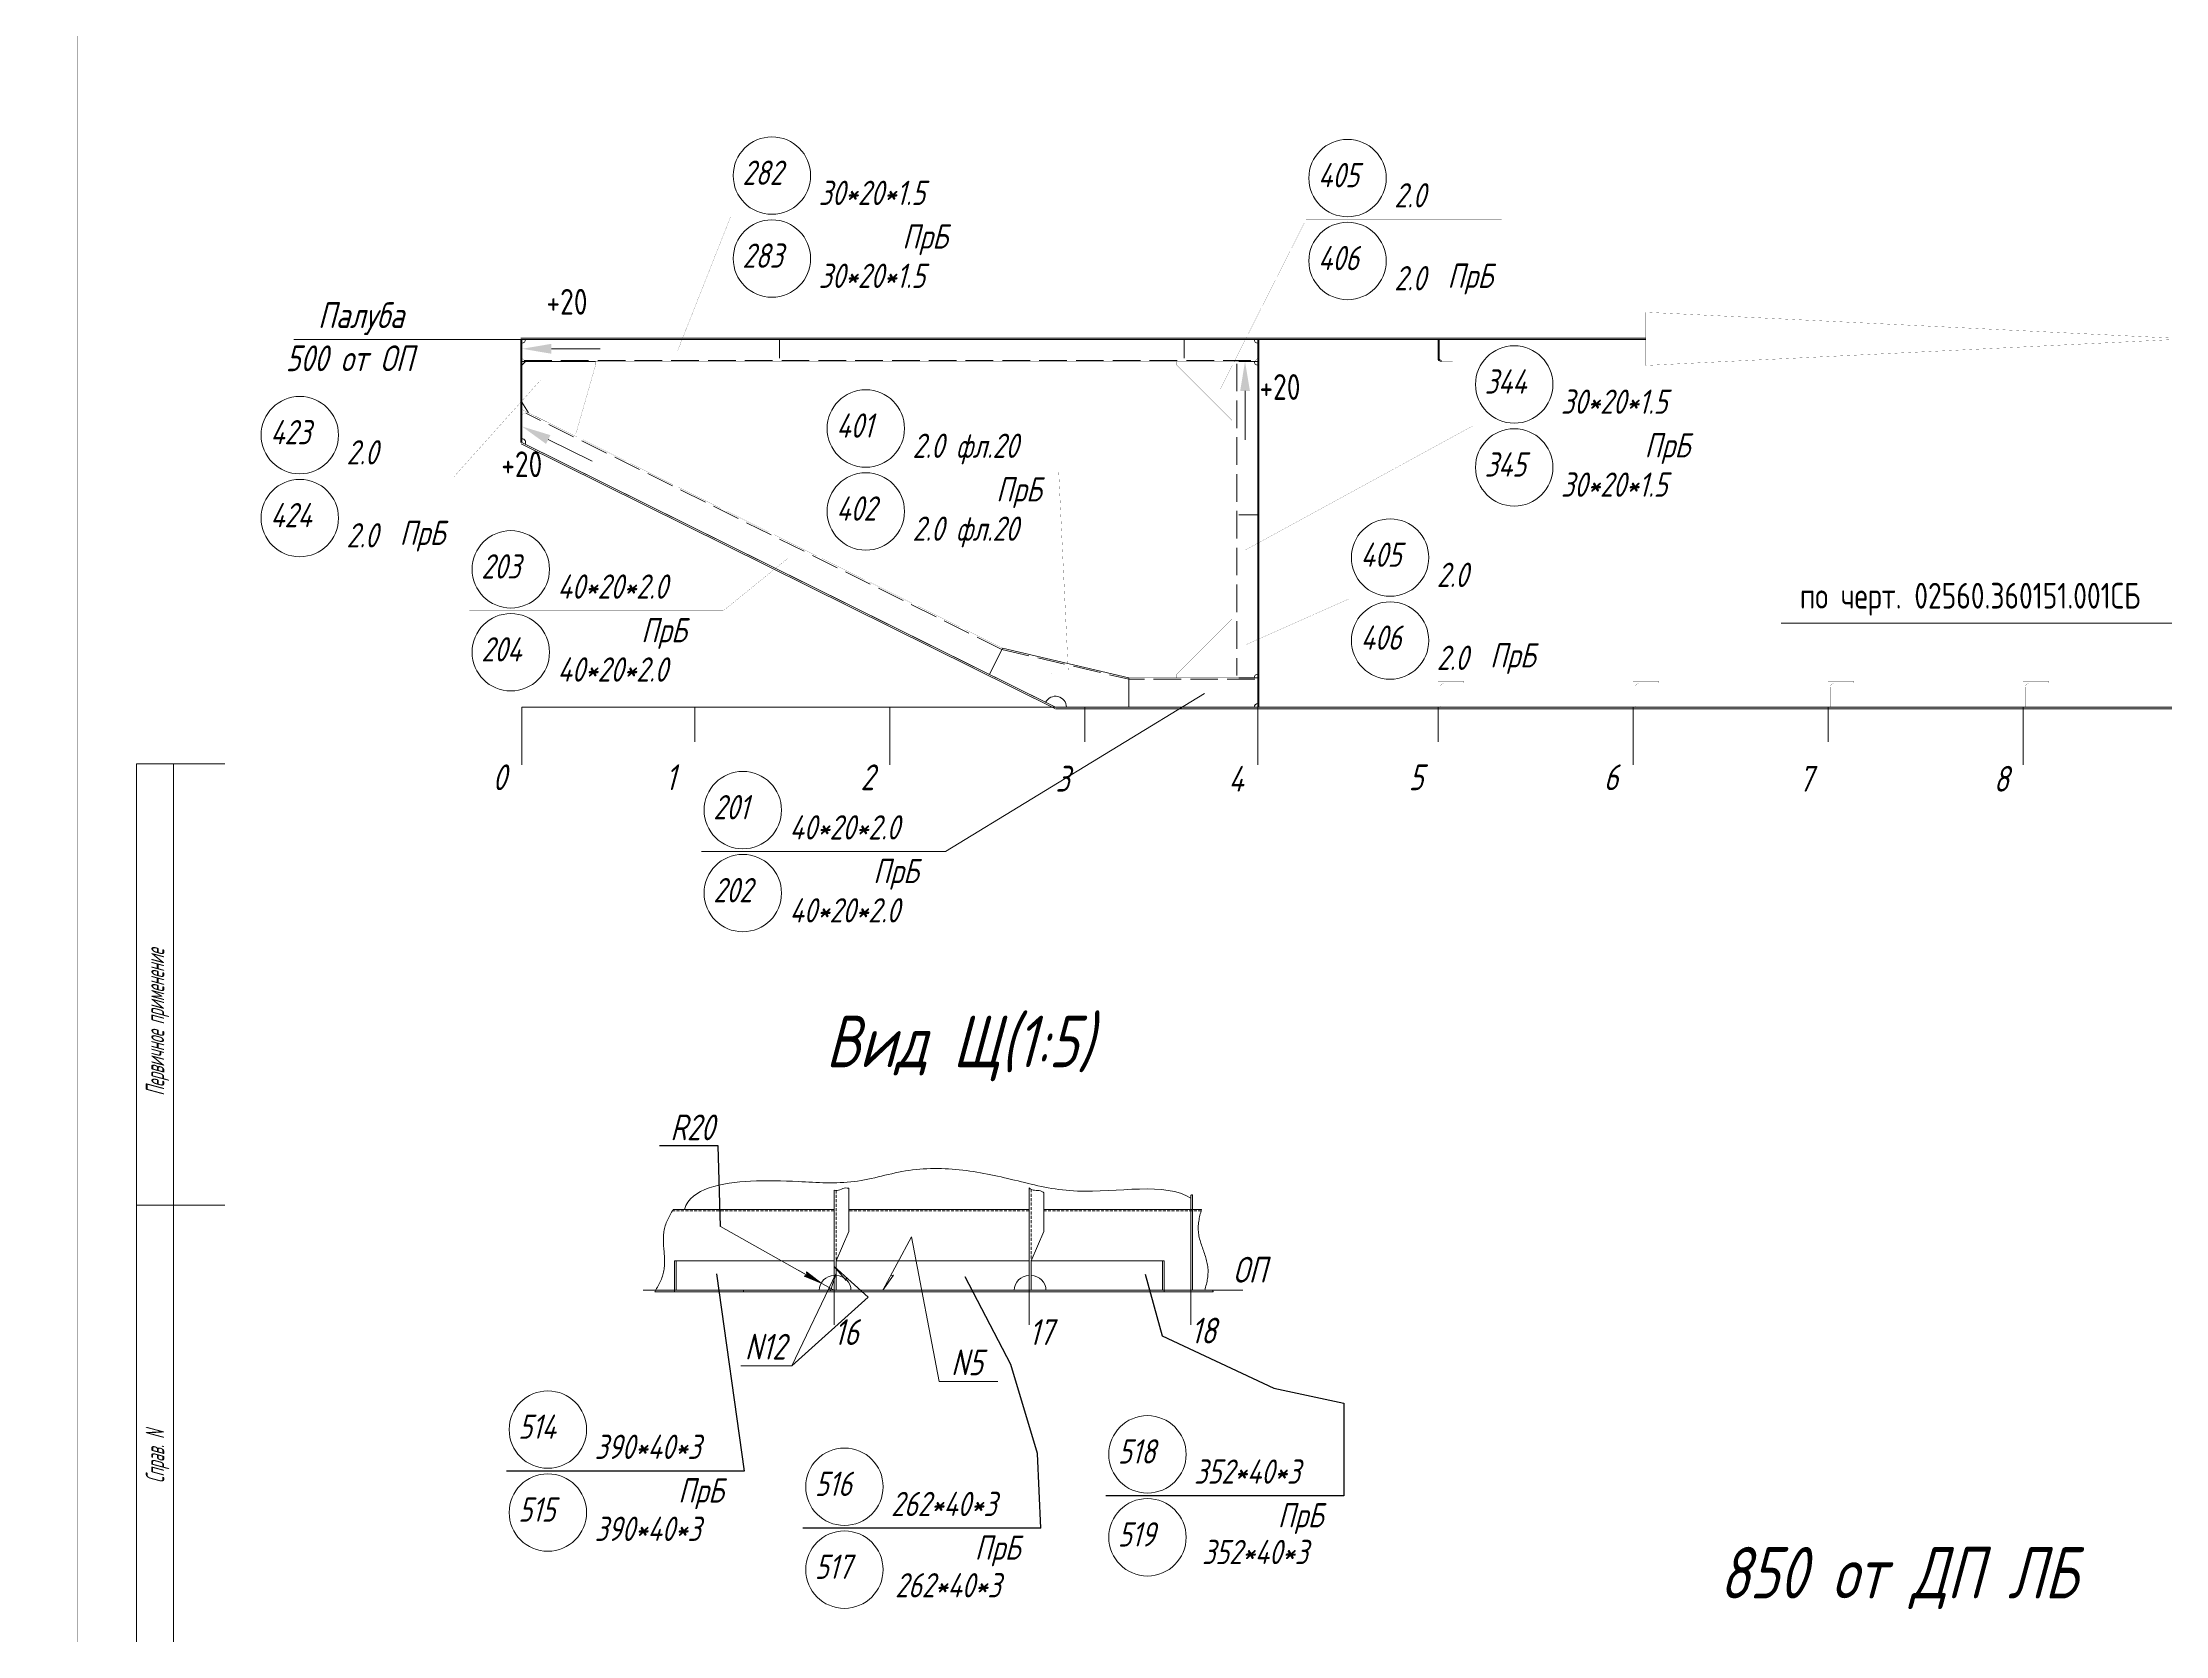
# Model space of a CAD drawing. Header units: millimetres. Extents: x 77380 to 135900, y -26587 to 17301.
# Drawn here: x 102212 to 105098, y -131 to 2035 of the extents above; entities that cross this region are included whole.
import ezdxf

# ---------------------------------------------------------------- set-up
doc = ezdxf.new("R2010")
doc.units = ezdxf.units.MM
for name, pattern in [('K5LT32768', [0]), ('K5LT32769', [50, 37.5, -12.5]), ('K5LT32770', [0]), ('K5LT32771', [50, 37.5, -12.5]), ('K5LT32772', [0]), ('K5LT32773', [50, 37.5, -12.5]), ('K5LT32776', [0]), ('K5LT32780', [0]), ('K5LT32781', [0]), ('K5LT32790', [0]), ('K5LT32831', [0]), ('K5LT_DASHED', [6, 4, -2]), ('K5LT_THIN', [0]), ('K5LT_THIN_INCLUDED_TO_HATCHING', [0])]:
    doc.linetypes.add(name, pattern=pattern)
doc.styles.add('KDIMTEXTSTYLE', font='GOST_AU.SHX', dxfattribs={"width": 0.96, "oblique": 15, "height": 5})
doc.styles.add('KTEXTSTYLE', font='GOST_AU.SHX', dxfattribs={"width": 0.96, "height": 5})

# ---------------------------------------------------------------- blocks, each defined once
blk = doc.blocks.new('U47')
blk.add_hatch(color=7).paths.add_polyline_path([(103295, 16191), (103308.3, 16191), (103301.6, 16231)])
at = {"color": 7, "linetype": 'K5LT32831', "lineweight": 9}
blk.add_line((103301.6, 16191), (103301.6, 16124.5), dxfattribs=at)
blk = doc.blocks.new('U52')
blk.add_hatch(color=7).paths.add_polyline_path([(102358.9, 16241.6), (102358.9, 16255), (102318.9, 16248.3)])
at = {"color": 7, "linetype": 'K5LT32831', "lineweight": 9}
blk.add_line((102358.9, 16248.3), (102425.4, 16248.3), dxfattribs=at)
blk = doc.blocks.new('U53')
blk.add_hatch(color=7).paths.add_polyline_path([(102351.7, 16119), (102357.7, 16130.9), (102318.9, 16142.8)])
at = {"color": 7, "linetype": 'K5LT32831', "lineweight": 9}
blk.add_line((102354.7, 16125), (102414.3, 16095.4), dxfattribs=at)
blk = doc.blocks.new('U60')
at = {"color": 6, "linetype": 'K5LT32776', "lineweight": 18, "true_color": 0xff00ff}
for p, q in [((101795.3, 12814.4), (101795.3, 14264.4)), ((101795.3, 14264.4), (101915.3, 14264.4)), ((101795.3, 13914.4), (101915.3, 13914.4)), ((101915.3, 13664.4), (101795.3, 13664.4)), ((101795.3, 13414.4), (101915.3, 13414.4)), ((101915.3, 13064.4), (101795.3, 13064.4)), ((101915.3, 12814.4), (101795.3, 12814.4))]:
    blk.add_line(p, q, dxfattribs=at)
at = {"color": 7, "linetype": 'K5LT32780', "lineweight": 18}
blk.add_line((101845.3, 14264.4), (101845.3, 12814.4), dxfattribs=at)
at = {"color": 7, "char_height": 2.5, "attachment_point": 1, "rotation": 90, "style": 'KTEXTSTYLE'}
for s, insert in [('\\H3.5;\\W0.965;\\Q15;\\Q15;\\W0.665;\\H25.00;Подпись и дата', (101807.8, 13969.8)), ('\\H3.5;\\W0.965;\\Q15;\\Q15;\\W0.665;\\H25.00;Инв. N дубл.', (101807.8, 13701.9)), ('\\H3.5;\\W0.965;\\Q15;\\Q15;\\W0.665;\\H25.00;Взамен инв. N', (101807.8, 13428.6)), ('\\H3.5;\\W0.965;\\Q15;\\Q15;\\W0.665;\\H25.00;Подпись и дата', (101807.8, 13116.9)), ('\\H3.5;\\W0.965;\\Q15;\\Q15;\\W0.665;\\H25.00;Инв. N подл.', (101807.8, 12844))]:
    blk.add_mtext(s, dxfattribs=dict(at, insert=insert))
blk = doc.blocks.new('U59')
at = {"color": 6, "linetype": 'K5LT32776', "lineweight": 18, "true_color": 0xff00ff}
for p, q in [((101915.3, 15684.4), (101795.3, 15684.4)), ((101795.3, 14484.4), (101795.3, 15684.4)), ((101915.3, 15084.4), (101795.3, 15084.4)), ((101915.3, 14484.4), (101795.3, 14484.4))]:
    blk.add_line(p, q, dxfattribs=at)
at = {"color": 7, "linetype": 'K5LT32780', "lineweight": 18}
blk.add_line((101845.3, 15684.4), (101845.3, 14484.4), dxfattribs=at)
blk.add_blockref('U60', (0, 0))
at = {"color": 7, "char_height": 2.5, "attachment_point": 1, "rotation": 90, "style": 'KTEXTSTYLE'}
for s, insert in [('\\H3.5;\\W0.965;\\Q15;\\Q15;\\W0.665;\\H25.00;Первичное применение', (101807.8, 15233.2)), ('\\H3.5;\\W0.965;\\Q15;\\Q15;\\W0.665;\\H25.00;Справ. N', (101807.8, 14706.6))]:
    blk.add_mtext(s, dxfattribs=dict(at, insert=insert))
blk = doc.blocks.new('U57')
at = {"color": 7, "linetype": 'K5LT32780', "const_width": 0.18}
for points in [[(101715.3, 12764.4), (110125.3, 12764.4), (110125.3, 18704.4), (101715.3, 18704.4)], [(101915.3, 12814.4), (110075.3, 12814.4), (110075.3, 18654.4), (101915.3, 18654.4)]]:
    blk.add_lwpolyline(points, close=True, dxfattribs=at)
blk.add_blockref('U59', (0, 0))
blk = doc.blocks.new('U444')
at = {"color": 7, "linetype": 'K5LT32780', "const_width": 0.18}
blk.add_lwpolyline([(93305.3, 12764.4), (101715.3, 12764.4), (101715.3, 18704.4), (93305.3, 18704.4)], close=True, dxfattribs=at)

msp = doc.modelspace()

# ---------------------------------------------------------------- hatches: boundary and pattern name
msp.add_hatch(color=7).paths.add_polyline_path([(103270.695, 348.473), (103250.519, 363.598), (103251.084, 359.504), (103247.292, 357.861)])

# ---------------------------------------------------------------- linework, layer by layer
at = {"color": 7, "linetype": 'K5LT32780', "lineweight": 18}
for p, q in [((102554.055, 1631.038), (102862.427, 1631.038)), ((104575.368, 1245.187), (105264.125, 1245.187))]:
    msp.add_line(p, q, dxfattribs=at)
at = {"color": 3, "linetype": 'K5LT32768', "lineweight": 18, "true_color": 0x00ff00}
for p, q in [((104391.416, 1632.539), (102862.427, 1632.539)), ((104391.416, 1631.039), (102862.427, 1631.039)), ((102862.427, 1491.038), (102862.427, 1631.038)), ((102863.929, 1631.039), (102863.929, 1605.539)), ((103863.929, 1631.039), (102863.929, 1631.039)), ((102863.929, 1491.038), (102863.929, 1631.038)), ((103213.929, 1605.539), (103213.929, 1631.039)), ((103763.929, 1605.539), (103763.929, 1631.039)), ((103863.929, 1131.039), (103863.929, 1631.039)), ((103863.929, 1605.539), (103863.929, 1631.039)), ((103865.43, 1131.039), (103865.43, 1631.039)), ((104108.93, 1605.484), (104108.93, 1631.039)), ((104110.429, 1605.484), (104110.429, 1631.039)), ((102963.929, 1601.039), (102863.929, 1601.039)), ((102863.929, 1601.039), (102863.929, 1535.698)), ((102868.928, 1601.039), (102863.929, 1596.039)), ((103863.929, 1601.039), (103838.428, 1601.039)), ((103863.929, 1171.039), (103863.929, 1601.039)), ((102863.929, 1545.698), (102872.886, 1531.251)), ((102863.929, 1528.999), (102863.929, 1491.039)), ((102863.041, 1489.247), (103588.041, 1129.247)), ((102863.929, 1491.039), (103588.929, 1131.039)), ((102863.929, 1491.039), (103508.375, 1171.039)), ((103863.929, 1392.539), (103838.428, 1392.539)), ((103520.457, 1165.038), (103588.929, 1131.038)), ((103520.457, 1165.038), (103588.929, 1131.038)), ((103838.428, 1171.039), (103863.929, 1171.039)), ((103863.929, 1131.038), (103863.929, 1165.038)), ((107478.083, 1131.039), (103588.929, 1131.039)), ((103588.929, 1131.038), (103863.929, 1131.038)), ((107478.083, 1129.039), (103588.929, 1129.039))]:
    msp.add_line(p, q, dxfattribs=at)
at = {"color": 3, "linetype": 'K5LT32769', "lineweight": 18, "true_color": 0x00ff00}
for p, q in [((102866.984, 1602.484), (103860.874, 1602.484)), ((103516.296, 1209.614), (102869.388, 1530.836)), ((103582.987, 1176.498), (103582.985, 1176.499))]:
    msp.add_line(p, q, dxfattribs=at)
at = {"color": 1, "linetype": 'K5LT32773', "lineweight": 18, "true_color": 0xff0000}
for p, q in [((103835.374, 1597.984), (103835.374, 1174.093)), ((103516.295, 1209.614), (103688.929, 1169.111)), ((103859.855, 1169.111), (103688.929, 1169.111))]:
    msp.add_line(p, q, dxfattribs=at)
at = {"color": 7, "linetype": 'K5LT_THIN', "lineweight": 18}
for p, q in [((103517.184, 1211.405), (103499.363, 1175.514)), ((103517.184, 1211.405), (103688.929, 1171.111)), ((103688.929, 1171.111), (103688.929, 1131.038)), ((103288.126, 474.747), (103288.126, 378.668)), ((103308.126, 477.328), (103308.126, 418.668)), ((103553.126, 477.768), (103553.126, 378.668)), ((103573.126, 471.315), (103573.126, 418.668)), ((103773.102, 467.88), (103773.102, 448.668)), ((103773.126, 338.668), (103773.126, 467.881)), ((103775.126, 468.644), (103775.126, 338.668)), ((103096.126, 448.668), (103069.431, 448.668)), ((103288.126, 448.668), (103096.126, 448.668)), ((103288.126, 378.668), (103288.126, 446.668)), ((103308.126, 448.668), (103553.126, 448.668)), ((103553.126, 448.668), (103308.126, 448.668)), ((103573.126, 448.668), (103773.102, 448.668)), ((103773.126, 448.668), (103573.126, 448.668)), ((103775.126, 448.668), (103773.126, 448.668)), ((103787.481, 448.668), (103775.126, 448.668)), ((103270.695, 348.473), (103133.971, 425.38)), ((103308.126, 418.668), (103291.126, 378.668)), ((103393.476, 411.168), (103354.221, 338.668)), ((103393.476, 411.168), (103430.912, 214.557)), ((103573.126, 418.668), (103556.126, 378.668)), ((103071.451, 378.668), (103071.451, 338.668)), ((103071.451, 378.668), (103073.59, 378.668)), ((103165.126, 378.668), (103073.59, 378.668)), ((103073.59, 378.668), (103073.59, 338.668)), ((103288.126, 378.668), (103165.126, 378.668)), ((103288.126, 338.668), (103288.126, 378.668)), ((103288.126, 338.668), (103288.126, 378.668)), ((103291.126, 378.668), (103291.126, 338.668)), ((103553.126, 378.668), (103291.126, 378.668)), ((103291.126, 338.668), (103291.126, 378.668)), ((103553.126, 338.668), (103553.126, 378.668)), ((103556.126, 338.668), (103556.126, 378.668)), ((103643.126, 378.668), (103556.126, 378.668)), ((103734.663, 378.668), (103643.126, 378.668)), ((103734.663, 378.668), (103736.801, 378.668)), ((103734.663, 378.668), (103734.663, 338.668)), ((103736.801, 378.668), (103736.801, 338.668)), ((103230.698, 235.883), (103291.126, 361.895)), ((103270.695, 348.473), (103240.19, 365.632)), ((103251.084, 359.504), (103247.292, 357.861)), ((103247.292, 357.861), (103270.695, 348.473)), ((103270.695, 348.473), (103250.519, 363.598)), ((103250.519, 363.598), (103251.084, 359.504)), ((103288.126, 338.668), (103270.695, 348.473)), ((103291.126, 361.895), (103283.284, 337.93)), ((103288.126, 371.122), (103304.5, 351.945)), ((103334.411, 329.434), (103288.126, 371.122)), ((103304.5, 351.945), (103304.845, 356.064)), ((103354.221, 338.668), (103369.018, 359.085)), ((103369.018, 359.085), (103364.934, 358.454)), ((103028.687, 338.668), (103843.811, 338.668)), ((103044.573, 336.668), (103071.451, 336.668)), ((103071.451, 338.668), (103045.724, 338.668)), ((103165.126, 338.668), (103071.451, 338.668)), ((103071.451, 338.668), (103071.451, 336.668)), ((103071.451, 338.668), (103073.59, 338.668)), ((103071.451, 336.668), (103165.126, 336.668)), ((103165.126, 338.668), (103073.59, 338.668)), ((103165.126, 338.668), (103165.126, 336.668)), ((103288.126, 338.668), (103165.126, 338.668)), ((103288.126, 338.668), (103165.126, 338.668)), ((103165.126, 336.668), (103288.126, 336.668)), ((103334.411, 329.434), (103230.698, 235.883)), ((103283.284, 337.93), (103281.397, 341.607)), ((103290.126, 338.668), (103288.126, 338.668)), ((103288.126, 338.668), (103291.126, 338.668)), ((103288.126, 338.668), (103291.126, 338.668)), ((103643.126, 336.668), (103288.126, 336.668)), ((103553.126, 338.668), (103291.126, 338.668)), ((103553.126, 338.668), (103555.126, 338.668)), ((103553.126, 338.668), (103556.126, 338.668)), ((103553.126, 338.668), (103556.126, 338.668)), ((103643.126, 338.668), (103556.126, 338.668)), ((103734.663, 338.668), (103643.126, 338.668)), ((103643.126, 336.668), (103736.801, 336.668)), ((103734.663, 338.668), (103736.801, 338.668)), ((103736.801, 338.668), (103736.801, 336.668)), ((103736.801, 338.668), (103802.818, 338.668)), ((103803.13, 336.668), (103736.801, 336.668)), ((103775.126, 338.668), (103773.126, 338.668)), ((103230.698, 235.883), (103161.249, 235.883)), ((103430.912, 214.557), (103510.912, 214.557))]:
    msp.add_line(p, q, dxfattribs=at)
at = {"color": 2, "linetype": 'K5LT32771', "lineweight": 18, "true_color": 0xffff00}
msp.add_line((103533.875, 1207.646), (103533.875, 1207.646), dxfattribs=at)
at = {"color": 1, "linetype": 'K5LT32781', "lineweight": 0, "true_color": 0xff0000}
for p, q in [((102863.929, 1131.038), (107578.149, 1131.038)), ((102863.929, 1131.038), (102863.929, 1052.913)), ((103098.929, 1131.038), (103098.929, 1084.163)), ((103363.929, 1131.038), (103363.929, 1052.913)), ((103628.929, 1131.038), (103628.929, 1084.163)), ((103863.929, 1131.038), (103863.929, 1052.913)), ((104108.929, 1131.038), (104108.929, 1084.163)), ((104373.929, 1131.038), (104373.929, 1052.913)), ((104638.929, 1131.038), (104638.929, 1084.163)), ((104903.929, 1131.038), (104903.929, 1052.913))]:
    msp.add_line(p, q, dxfattribs=at)
at = {"color": 1, "linetype": 'K5LT32772', "lineweight": 18, "true_color": 0xff0000}
for p, q in [((103439.498, 934.906), (103791.428, 1149.999)), ((103107.789, 934.906), (103439.498, 934.906))]:
    msp.add_line(p, q, dxfattribs=at)
for p, q in [((103130.752, 535.041), (103050.895, 535.041)), ((103133.971, 425.38), (103130.752, 535.041)), ((103528.368, 238.043), (103466.26, 356.954)), ((103711.038, 360.805), (103734.017, 276.995)), ((103734.017, 276.995), (103885.675, 205.814)), ((103564.458, 116.714), (103528.368, 238.043)), ((103885.675, 205.814), (103981.036, 185.148)), ((103981.036, 185.148), (103980.885, 59.353)), ((103569.067, 15.365), (103564.458, 116.714))]:
    msp.add_line(p, q)
at = {"color": 7, "linetype": 'K5LT_DASHED', "lineweight": 18}
for p, q in [((103288.126, 453.668), (103288.126, 474.747)), ((103291.126, 474.331), (103291.126, 378.668)), ((103556.126, 475.854), (103556.126, 378.668)), ((103288.126, 446.668), (103068.281, 446.668)), ((103288.126, 448.668), (103288.126, 453.668)), ((103553.126, 446.668), (103308.126, 446.668)), ((103786.943, 446.668), (103573.126, 446.668)), ((103556.126, 378.668), (103556.126, 338.668))]:
    msp.add_line(p, q, dxfattribs=at)
at = {"color": 7, "linetype": 'K5LT_THIN_INCLUDED_TO_HATCHING', "lineweight": 18}
for p, q in [((103288.126, 474.747), (103290.185, 474.42)), ((103290.185, 474.42), (103292.216, 474.311)), ((103292.216, 474.311), (103294.2, 474.559)), ((103294.2, 474.559), (103296.139, 475.167)), ((103296.139, 475.167), (103298.047, 476.001)), ((103298.047, 476.001), (103299.955, 476.846)), ((103299.955, 476.846), (103301.89, 477.478)), ((103301.89, 477.478), (103303.871, 477.758)), ((103303.871, 477.758), (103305.898, 477.676)), ((103305.898, 477.676), (103307.955, 477.359)), ((103307.955, 477.359), (103308.126, 477.328)), ((103553.126, 477.768), (103554.848, 476.591)), ((103554.848, 476.591), (103556.633, 475.609)), ((103556.633, 475.609), (103558.522, 474.951)), ((103558.522, 474.951), (103560.52, 474.63)), ((103560.52, 474.63), (103562.595, 474.546)), ((103562.595, 474.546), (103564.686, 474.515)), ((103564.686, 474.515), (103566.729, 474.334)), ((103566.729, 474.334), (103568.675, 473.853)), ((103568.675, 473.853), (103570.51, 473.025)), ((103570.51, 473.025), (103572.257, 471.926)), ((103572.257, 471.926), (103573.126, 471.315)), ((103773.102, 467.88), (103773.382, 467.904)), ((103773.382, 467.904), (103773.646, 467.97)), ((103773.646, 467.97), (103773.888, 468.095)), ((103773.888, 468.095), (103774.114, 468.262)), ((103774.114, 468.262), (103774.34, 468.429)), ((103774.34, 468.429), (103774.582, 468.554)), ((103774.582, 468.554), (103774.846, 468.62)), ((103774.846, 468.62), (103775.126, 468.644)), ((103061.662, 434.003), (103060.862, 432.132)), ((103062.513, 435.863), (103061.662, 434.003)), ((103063.41, 437.712), (103062.513, 435.863)), ((103064.349, 439.552), (103063.41, 437.712)), ((103065.322, 441.385), (103064.349, 439.552)), ((103066.324, 443.211), (103065.322, 441.385)), ((103067.348, 445.033), (103066.324, 443.211)), ((103068.386, 446.851), (103067.348, 445.033)), ((103069.431, 448.668), (103068.386, 446.851)), ((103784.111, 434.518), (103783.781, 432.503)), ((103784.492, 436.536), (103784.111, 434.518)), ((103784.918, 438.555), (103784.492, 436.536)), ((103785.383, 440.575), (103784.918, 438.555)), ((103785.879, 442.597), (103785.383, 440.575)), ((103786.4, 444.62), (103785.879, 442.597)), ((103786.936, 446.644), (103786.4, 444.62)), ((103787.481, 448.668), (103786.936, 446.644)), ((103056.206, 410.63), (103056.156, 408.592)), ((103056.156, 408.592), (103056.156, 406.544)), ((103056.156, 406.544), (103056.2, 404.485)), ((103056.2, 404.485), (103056.284, 402.418)), ((103056.311, 412.655), (103056.206, 410.63)), ((103056.475, 414.667), (103056.311, 412.655)), ((103056.7, 416.666), (103056.475, 414.667)), ((103056.99, 418.65), (103056.7, 416.666)), ((103057.346, 420.62), (103056.99, 418.65)), ((103057.768, 422.575), (103057.346, 420.62)), ((103058.258, 424.515), (103057.768, 422.575)), ((103058.814, 426.44), (103058.258, 424.515)), ((103059.435, 428.351), (103058.814, 426.44)), ((103060.119, 430.248), (103059.435, 428.351)), ((103060.862, 432.132), (103060.119, 430.248)), ((103783.071, 424.468), (103783.063, 422.466)), ((103783.063, 422.466), (103783.126, 420.467)), ((103783.15, 426.473), (103783.071, 424.468)), ((103783.126, 420.467), (103783.26, 418.47)), ((103783.296, 428.48), (103783.15, 426.473)), ((103783.26, 418.47), (103783.465, 416.477)), ((103783.508, 430.49), (103783.296, 428.48)), ((103783.465, 416.477), (103783.74, 414.487)), ((103783.781, 432.503), (103783.508, 430.49)), ((103783.74, 414.487), (103784.081, 412.499)), ((103784.081, 412.499), (103784.486, 410.514)), ((103784.486, 410.514), (103784.95, 408.531)), ((103784.95, 408.531), (103785.468, 406.551)), ((103785.468, 406.551), (103786.034, 404.572)), ((103786.034, 404.572), (103786.643, 402.595)), ((103056.284, 402.418), (103056.4, 400.343)), ((103056.4, 400.343), (103056.543, 398.263)), ((103056.543, 398.263), (103056.705, 396.178)), ((103056.705, 396.178), (103056.88, 394.091)), ((103056.88, 394.091), (103057.06, 392.002)), ((103057.06, 392.002), (103057.237, 389.914)), ((103057.237, 389.914), (103057.405, 387.828)), ((103057.405, 387.828), (103057.555, 385.746)), ((103057.555, 385.746), (103057.682, 383.669)), ((103057.682, 383.669), (103057.778, 381.599)), ((103057.823, 375.444), (103057.738, 373.414)), ((103057.778, 381.599), (103057.838, 379.537)), ((103057.854, 377.485), (103057.823, 375.444)), ((103057.838, 379.537), (103057.854, 377.485)), ((103786.643, 402.595), (103787.287, 400.62)), ((103787.287, 400.62), (103787.959, 398.646)), ((103787.959, 398.646), (103788.652, 396.672)), ((103788.652, 396.672), (103789.356, 394.699)), ((103789.356, 394.699), (103790.065, 392.727)), ((103790.065, 392.727), (103790.771, 390.754)), ((103790.771, 390.754), (103791.464, 388.78)), ((103791.464, 388.78), (103792.137, 386.806)), ((103792.137, 386.806), (103792.782, 384.831)), ((103792.782, 384.831), (103793.393, 382.854)), ((103793.393, 382.854), (103793.962, 380.876)), ((103793.962, 380.876), (103794.482, 378.895)), ((103794.482, 378.895), (103794.948, 376.913)), ((103794.948, 376.913), (103795.356, 374.928)), ((103050.001, 346.45), (103049.039, 344.614)), ((103050.925, 348.293), (103050.001, 346.45)), ((103051.806, 350.146), (103050.925, 348.293)), ((103052.639, 352.01), (103051.806, 350.146)), ((103053.419, 353.886), (103052.639, 352.01)), ((103054.141, 355.774), (103053.419, 353.886)), ((103054.802, 357.676), (103054.141, 355.774)), ((103055.4, 359.592), (103054.802, 357.676)), ((103055.932, 361.523), (103055.4, 359.592)), ((103056.397, 363.468), (103055.932, 361.523)), ((103056.796, 365.428), (103056.397, 363.468)), ((103057.127, 367.403), (103056.796, 365.428)), ((103057.393, 369.393), (103057.127, 367.403)), ((103057.596, 371.396), (103057.393, 369.393)), ((103057.738, 373.414), (103057.596, 371.396)), ((103794.094, 346.853), (103793.598, 344.831)), ((103794.557, 348.873), (103794.094, 346.853)), ((103794.981, 350.892), (103794.557, 348.873)), ((103795.36, 352.909), (103794.981, 350.892)), ((103795.356, 374.928), (103795.7, 372.94)), ((103795.687, 354.924), (103795.36, 352.909)), ((103795.957, 356.937), (103795.687, 354.924)), ((103795.7, 372.94), (103795.978, 370.95)), ((103796.166, 358.947), (103795.957, 356.937)), ((103795.978, 370.95), (103796.186, 368.957)), ((103796.31, 360.955), (103796.166, 358.947)), ((103796.186, 368.957), (103796.324, 366.96)), ((103796.385, 362.96), (103796.31, 360.955)), ((103796.324, 366.96), (103796.39, 364.962)), ((103796.39, 364.962), (103796.385, 362.96)), ((103044.953, 337.327), (103044.573, 336.668)), ((103045.997, 339.144), (103044.953, 337.327)), ((103047.03, 340.963), (103045.997, 339.144)), ((103048.047, 342.786), (103047.03, 340.963)), ((103049.039, 344.614), (103048.047, 342.786)), ((103791.998, 338.761), (103791.973, 338.668)), ((103792.543, 340.784), (103791.998, 338.761)), ((103793.079, 342.808), (103792.543, 340.784)), ((103793.598, 344.831), (103793.079, 342.808)), ((103802.818, 338.668), (103802.786, 338.407)), ((103802.786, 338.407), (103802.796, 338.152)), ((103802.796, 338.152), (103802.864, 337.907)), ((103802.864, 337.907), (103802.974, 337.668)), ((103802.974, 337.668), (103803.084, 337.429)), ((103803.084, 337.429), (103803.152, 337.183)), ((103803.162, 336.929), (103803.13, 336.668)), ((103803.152, 337.183), (103803.162, 336.929))]:
    msp.add_line(p, q, dxfattribs=at)
at = {"color": 1, "linetype": 'K5LT32772', "true_color": 0xff0000}
for p, q in [((103128.24, 360.86), (103166.062, 93.017)), ((103166.062, 93.017), (102842.835, 93.017)), ((103980.885, 59.353), (103657.658, 59.353)), ((103569.067, 15.365), (103245.84, 15.365))]:
    msp.add_line(p, q, dxfattribs=at)
at = {"color": 1, "linetype": 'K5LT32770', "lineweight": 0, "true_color": 0xff0000}
for p, q in [((103288.126, 338.668), (103288.126, 291.793)), ((103553.126, 338.668), (103553.126, 291.793)), ((103773.126, 338.668), (103773.126, 291.793))]:
    msp.add_line(p, q, dxfattribs=at)
at = {"color": 1, "linetype": 'K5LT32772', "true_color": 0xff0000, "const_width": 0.18}
for points in [[(103470.602, 1797.265), (103147.375, 1797.265), (103075.634, 1615.805)], [(104195.623, 1793.963), (103929.617, 1793.963), (103813.236, 1563.883)], [(103838.428, 1601.039), (103833.875, 1596.484), (103833.875, 1175.593), (103838.428, 1171.039)], [(102505.72, 1444.603), (102771.727, 1444.603), (102889.193, 1575.554)], [(104479.32, 1513.468), (104156.093, 1513.468), (103847.281, 1345.031)], [(103274.876, 1453.584), (103593.362, 1453.584), (103606.332, 1181.675)], [(102792.486, 1262.181), (103137.587, 1262.181), (103224.611, 1332.892)], [(104253.401, 1278.128), (103987.394, 1278.128), (103848.367, 1216.262)], [(103863.929, 1165.038), (103857.856, 1171.111), (103688.927, 1171.111)]]:
    msp.add_lwpolyline(points, dxfattribs=at)
at = {"color": 7, "linetype": 'K5LT32780', "const_width": 0.18}
msp.add_lwpolyline([(105863.929, 1595.638), (105863.929, 1667.939), (104391.416, 1595.638), (104391.416, 1667.939)], close=True, dxfattribs=at)
at = {"color": 3, "linetype": 'K5LT32768', "true_color": 0x00ff00, "const_width": 0.18}
for points in [[(102863.929, 1605.539), (102868.485, 1600.984), (103859.373, 1600.984), (103863.929, 1605.539)], [(102935.581, 1500.119), (102937.806, 1504.597), (102963.929, 1596.039), (102963.929, 1601.039)], [(104113.428, 1600.984), (104128.873, 1600.984), (104128.873, 1602.484), (104113.428, 1602.484)], [(102863.929, 1535.698), (102881.718, 1526.865), (102935.581, 1500.119)], [(103517.185, 1211.405), (102872.068, 1531.738), (102863.929, 1528.999)]]:
    msp.add_lwpolyline(points, dxfattribs=at)
at = {"color": 2, "linetype": 'K5LT32770', "true_color": 0xffff00, "const_width": 0.18}
for points in [[(103828.928, 1601.039), (103753.928, 1601.039), (103753.928, 1596.039), (103828.928, 1521.039), (103833.93, 1521.039), (103833.93, 1596.039), (103828.928, 1601.039)], [(103828.928, 1171.039), (103753.928, 1171.039), (103753.928, 1176.039), (103828.928, 1251.039), (103833.93, 1251.039), (103833.93, 1176.039), (103828.928, 1171.039)]]:
    msp.add_lwpolyline(points, dxfattribs=at)
at = {"color": 8, "linetype": 'K5LT32790', "true_color": 0x808080, "const_width": 0.18}
for points in [[(104111.93, 1132.539), (104111.93, 1158.539, -0.41421356), (104116.43, 1163.039), (104142.43, 1163.039, 0.41421356), (104143.93, 1164.539), (104143.93, 1166.039), (104108.93, 1166.039), (104108.93, 1131.039), (104110.43, 1131.039, 0.41421356)], [(104376.93, 1132.539), (104376.93, 1158.539, -0.41421356), (104381.43, 1163.039), (104407.43, 1163.039, 0.41421356), (104408.93, 1164.539), (104408.93, 1166.039), (104373.93, 1166.039), (104373.93, 1131.039), (104375.43, 1131.039, 0.41421356)], [(104641.93, 1132.539), (104641.93, 1158.539, -0.41421356), (104646.43, 1163.039), (104672.43, 1163.039, 0.41421356), (104673.93, 1164.539), (104673.93, 1166.039), (104638.93, 1166.039), (104638.93, 1131.039), (104640.43, 1131.039, 0.41421356)], [(104906.93, 1132.539), (104906.93, 1158.539, -0.41421356), (104911.43, 1163.039), (104937.43, 1163.039, 0.41421356), (104938.93, 1164.539), (104938.93, 1166.039), (104903.93, 1166.039), (104903.93, 1131.039), (104905.43, 1131.039, 0.41421356)]]:
    msp.add_lwpolyline(points, format="xyb", close=True, dxfattribs=at)
at = {"color": 1, "linetype": 'K5LT32772', "lineweight": 18, "true_color": 0xff0000}
for centre in [(103203.735, 1853.625), (103985.977, 1850.324), (103203.735, 1740.905), (103985.977, 1737.603), (104212.453, 1569.828), (103331.236, 1509.944), (102562.081, 1500.963), (104212.453, 1457.108), (103331.236, 1397.224), (102562.081, 1388.242), (104043.755, 1334.488), (102848.846, 1318.54), (104043.755, 1221.768), (102848.846, 1205.821), (103164.149, 991.265), (103164.149, 878.545), (102899.195, 149.377), (103714.018, 115.713), (103302.2, 71.725), (102899.195, 36.657), (103714.018, 2.993), (103302.2, -40.995)]:
    msp.add_circle(centre, 52.603, dxfattribs=at)
at = {"color": 3, "linetype": 'K5LT32768', "lineweight": 18, "true_color": 0x00ff00}
for centre, radius, start, end in [((102863.929, 1631.038), 4.999, 270.002228, 0.011973), ((103863.929, 1631.038), 4.999, 179.988022, 269.997772), ((103863.929, 1601.037), 4.999, 179.988113, 269.99823), ((104113.428, 1605.482), 4.499, 179.981415, 269.996735), ((104113.428, 1605.484), 3, 179.997955, 269.999298), ((102863.929, 1491.039), 4.999, 333.581268, 89.99633), ((103863.929, 1171.04), 4.999, 90.002235, 180.011978), ((103588.929, 1131.04), 15, 359.980927, 153.602325), ((103863.929, 1131.04), 4.999, 90.001305, 180.01181)]:
    msp.add_arc(centre, radius, start, end, dxfattribs=at)
at = {"color": 7, "linetype": 'K5LT_THIN', "lineweight": 18}
for centre, start, end in [((103288.126, 338.668), 90, 180), ((103291.126, 338.668), 0, 90), ((103553.126, 338.668), 90, 180), ((103556.126, 338.668), 0, 90)]:
    msp.add_arc(centre, 20, start, end, dxfattribs=at)
msp.add_open_spline([(103084.752, 448.668), (103093.297, 477.615), (103160.19, 489.394), (103242.587, 486.761), (103316.301, 481.569), (103389.643, 506.289), (103470.093, 503.94), (103541.343, 486.411), (103636.4, 463.651), (103739.245, 486.144), (103773.126, 463.863)], degree=3, knots=[0, 0, 0, 0, 1.547008, 2.43651447, 3.46500083, 4.49758628, 5.56002017, 6.64609661, 7.68725088, 9.65843149, 9.65843149, 9.65843149, 9.65843149], dxfattribs=at)

# ---------------------------------------------------------------- block references
for name in ['U444', 'U57', 'U52', 'U47', 'U53']:
    msp.add_blockref(name, (545.046, -14630.011))

# ---------------------------------------------------------------- texts
at = {"color": 7}
for s, insert, char_height, attachment_point, style in [('\\H3.5;\\W0.965;\\Q15;\\Q15;\\H33.00;{\\c255;282}', (103163.599, 1874.101), 2.5, 1, 'KTEXTSTYLE'), ('\\H3.5;\\W0.965;\\Q15;\\Q15;\\H33.00;{\\c255;30*20*1.5}', (103267.14, 1846.704), 2.5, 1, 'KTEXTSTYLE'), ('\\H3.5;\\W0.965;\\Q15;\\Q15;\\H33.00;{\\c255;405}', (103945.841, 1870.799), 2.5, 1, 'KTEXTSTYLE'), ('\\H3.5;\\W0.965;\\Q15;\\Q15;\\H33.00;{\\c255;2.0}', (104049.382, 1843.402), 2.5, 1, 'KTEXTSTYLE'), ('\\H3.5;\\W0.965;\\Q15;\\Q15;\\H33.00;{\\c255;283}', (103163.599, 1761.381), 2.5, 1, 'KTEXTSTYLE'), ('\\H3.5;\\W0.965;\\Q15;\\Q15;\\H33.00;{\\c16711935;ПрБ}', (103380.955, 1787.427), 2.5, 1, 'KTEXTSTYLE'), ('\\H3.5;\\W0.965;\\Q15;\\Q15;\\H33.00;{\\c255;30*20*1.5}', (103267.14, 1733.984), 2.5, 1, 'KTEXTSTYLE'), ('\\H3.5;\\W0.965;\\Q15;\\Q15;\\H33.00;{\\c255;406}', (103945.841, 1758.079), 2.5, 1, 'KTEXTSTYLE'), ('\\H3.5;\\W0.965;\\Q15;\\Q15;\\H33.00;{\\c16711935;ПрБ}', (104121.803, 1733.982), 2.5, 1, 'KTEXTSTYLE'), ('\\H3.5;\\W0.965;\\Q15;\\Q15;\\H33.00;{\\c255;2.0}', (104049.382, 1730.681), 2.5, 1, 'KTEXTSTYLE'), ('\\H3.5;\\W0.965;\\Q15;\\Q15;\\H35.00;Палуба', (102586.738, 1681.444), 2.5, 1, 'KTEXTSTYLE'), ('\\H3.5;\\W0.965;\\Q15;\\Q0;\\H35.00;+20', (102897.346, 1699.649), 2.5, 1, 'KTEXTSTYLE'), ('\\H3.5;\\W0.965;\\Q15;\\Q15;\\H35.00;500 от ОП', (102542.956, 1622.833), 2.5, 1, 'KTEXTSTYLE'), ('\\H3.5;\\W0.965;\\Q15;\\Q15;\\H33.00;{\\c255;344}', (104172.317, 1590.303), 2.5, 1, 'KTEXTSTYLE'), ('\\H3.5;\\W0.965;\\Q15;\\Q0;\\H35.00;+20', (103866.258, 1583.867), 2.5, 1, 'KTEXTSTYLE'), ('\\H3.5;\\W0.965;\\Q15;\\Q15;\\H33.00;{\\c255;30*20*1.5}', (104275.858, 1562.907), 2.5, 1, 'KTEXTSTYLE'), ('\\H3.5;\\W0.965;\\Q15;\\Q15;\\H33.00;{\\c255;401}', (103291.101, 1530.42), 2.5, 1, 'KTEXTSTYLE'), ('\\H3.5;\\W0.965;\\Q15;\\Q15;\\H33.00;{\\c255;423}', (102521.945, 1521.438), 2.5, 1, 'KTEXTSTYLE'), ('\\H3.5;\\W0.965;\\Q15;\\Q15;\\H33.00;{\\c255;2.0 фл.20}', (103394.641, 1503.022), 2.5, 1, 'KTEXTSTYLE'), ('\\H3.5;\\W0.965;\\Q15;\\Q15;\\H33.00;{\\c16711935;ПрБ}', (104389.672, 1503.629), 2.5, 1, 'KTEXTSTYLE'), ('\\H3.5;\\W0.965;\\Q15;\\Q15;\\H33.00;{\\c255;2.0}', (102625.485, 1494.041), 2.5, 1, 'KTEXTSTYLE'), ('\\H3.5;\\W0.965;\\Q15;\\Q0;\\H35.00;+20', (102835.878, 1478.83), 2.5, 1, 'KTEXTSTYLE'), ('\\H3.5;\\W0.965;\\Q15;\\Q15;\\H33.00;{\\c255;345}', (104172.317, 1477.584), 2.5, 1, 'KTEXTSTYLE'), ('\\H3.5;\\W0.965;\\Q15;\\Q15;\\H33.00;{\\c16711935;ПрБ}', (103508.456, 1443.745), 2.5, 1, 'KTEXTSTYLE'), ('\\H3.5;\\W0.965;\\Q15;\\Q15;\\H33.00;{\\c255;30*20*1.5}', (104275.858, 1450.187), 2.5, 1, 'KTEXTSTYLE'), ('\\H3.5;\\W0.965;\\Q15;\\Q15;\\H33.00;{\\c255;402}', (103291.101, 1417.699), 2.5, 1, 'KTEXTSTYLE'), ('\\H3.5;\\W0.965;\\Q15;\\Q15;\\H33.00;{\\c255;424}', (102521.945, 1408.718), 2.5, 1, 'KTEXTSTYLE'), ('\\H3.5;\\W0.965;\\Q15;\\Q15;\\H33.00;{\\c255;2.0 фл.20}', (103394.641, 1390.302), 2.5, 1, 'KTEXTSTYLE'), ('\\H3.5;\\W0.965;\\Q15;\\Q15;\\H33.00;{\\c255;2.0}', (102625.485, 1381.321), 2.5, 1, 'KTEXTSTYLE'), ('\\H3.5;\\W0.965;\\Q15;\\Q15;\\H33.00;{\\c16711935;ПрБ}', (102697.907, 1384.621), 2.5, 1, 'KTEXTSTYLE'), ('\\H3.5;\\W0.965;\\Q15;\\Q15;\\H33.00;{\\c255;203}', (102808.71, 1339.016), 2.5, 1, 'KTEXTSTYLE'), ('\\H3.5;\\W0.965;\\Q15;\\Q15;\\H33.00;{\\c255;405}', (104003.619, 1354.964), 2.5, 1, 'KTEXTSTYLE'), ('\\H3.5;\\W0.965;\\Q15;\\Q15;\\H33.00;{\\c255;2.0}', (104107.159, 1327.566), 2.5, 1, 'KTEXTSTYLE'), ('\\H3.5;\\W0.965;\\Q15;\\Q15;\\H33.00;{\\c255;40*20*2.0}', (102912.251, 1311.619), 2.5, 1, 'KTEXTSTYLE'), ('\\H3.5;\\W0.965;\\Q15;\\Q0;\\H35.00;по черт. 02560.360151.001СБ', (104600.577, 1300.187), 2.5, 1, 'KTEXTSTYLE'), ('\\H3.5;\\W0.965;\\Q15;\\Q15;\\H33.00;{\\c16711935;ПрБ}', (103026.065, 1252.342), 2.5, 1, 'KTEXTSTYLE'), ('\\H3.5;\\W0.965;\\Q15;\\Q15;\\H33.00;{\\c255;406}', (104003.619, 1242.243), 2.5, 1, 'KTEXTSTYLE'), ('\\H3.5;\\W0.965;\\Q15;\\Q15;\\H33.00;{\\c255;204}', (102808.71, 1226.296), 2.5, 1, 'KTEXTSTYLE'), ('\\H3.5;\\W0.965;\\Q15;\\Q15;\\H33.00;{\\c255;2.0}', (104107.159, 1214.846), 2.5, 1, 'KTEXTSTYLE'), ('\\H3.5;\\W0.965;\\Q15;\\Q15;\\H33.00;{\\c16711935;ПрБ}', (104179.581, 1218.147), 2.5, 1, 'KTEXTSTYLE'), ('\\H3.5;\\W0.965;\\Q15;\\Q15;\\H33.00;{\\c255;40*20*2.0}', (102912.251, 1198.899), 2.5, 1, 'KTEXTSTYLE'), ('\\H3.5;\\W0.965;\\Q15;\\Q15;\\H33.00;{\\c255;201}', (103124.013, 1011.741), 2.5, 1, 'KTEXTSTYLE'), ('\\H3.5;\\W0.965;\\Q15;\\Q15;\\H33.00;{\\c255;40*20*2.0}', (103227.554, 984.344), 2.5, 1, 'KTEXTSTYLE'), ('\\H3.5;\\W0.965;\\Q15;\\Q15;\\H33.00;{\\c16711935;ПрБ}', (103341.368, 925.067), 2.5, 1, 'KTEXTSTYLE'), ('\\H3.5;\\W0.965;\\Q15;\\Q15;\\H33.00;{\\c255;202}', (103124.013, 899.021), 2.5, 1, 'KTEXTSTYLE'), ('\\H3.5;\\W0.965;\\Q15;\\Q15;\\H33.00;{\\c255;40*20*2.0}', (103227.554, 871.624), 2.5, 1, 'KTEXTSTYLE'), ('{\\H28x;\\Q15;\\W0.965;Вид Щ(1:5)}', (103277.001, 711.89), 2.5, 1, 'KTEXTSTYLE'), ('\\A1;{\\H7x;\\W0.965;R20}', (103095.447, 560.114), 5, 5, 'KDIMTEXTSTYLE'), ('\\H3.5;\\W0.965;\\Q15;\\Q15;\\H35.00;ОП', (103830.32, 384.107), 2.5, 1, 'KTEXTSTYLE'), ('{\\H14x;\\Q15;\\W0.965;N12}', (103166.885, 279.536), 2.5, 1, 'KTEXTSTYLE'), ('{\\H14x;\\Q15;\\W0.965;N5}', (103447.099, 258.21), 2.5, 1, 'KTEXTSTYLE'), ('{\\H13.2x;\\Q15;\\W0.965;\\C1;\\c255;514}', (102859.059, 169.852), 2.5, 1, 'KTEXTSTYLE'), ('{\\H13.2x;\\Q15;\\W0.965;\\C1;\\c255;390*40*3}', (102962.6, 142.456), 2.5, 1, 'KTEXTSTYLE'), ('{\\H13.2x;\\Q15;\\W0.965;\\C1;\\c255;518}', (103673.882, 136.188), 2.5, 1, 'KTEXTSTYLE'), ('{\\H13.2x;\\Q15;\\W0.965;\\C1;\\c255;516}', (103262.064, 92.2), 2.5, 1, 'KTEXTSTYLE'), ('{\\H13.2x;\\Q15;\\W0.965;\\C1;\\c255;352*40*3}', (103777.423, 108.791), 2.5, 1, 'KTEXTSTYLE'), ('\\H3.5;\\W0.965;\\Q15;\\Q15;\\H33.00;{\\c16711935;ПрБ}', (103076.415, 83.178), 2.5, 1, 'KTEXTSTYLE'), ('{\\H13.2x;\\Q15;\\W0.965;\\C1;\\c255;262*40*3}', (103365.605, 64.803), 2.5, 1, 'KTEXTSTYLE'), ('{\\H13.2x;\\Q15;\\W0.965;\\C1;\\c255;515}', (102859.059, 57.133), 2.5, 1, 'KTEXTSTYLE'), ('{\\H13.2x;\\Q15;\\W0.965;\\C1;\\c255;390*40*3}', (102962.6, 31.01), 2.5, 1, 'KTEXTSTYLE'), ('\\H3.5;\\W0.965;\\Q15;\\Q15;\\H33.00;{\\c16711935;ПрБ}', (103891.238, 49.514), 2.5, 1, 'KTEXTSTYLE'), ('\\H3.5;\\W0.965;\\Q15;\\Q15;\\H33.00;{\\c16711935;ПрБ}', (103479.42, 5.526), 2.5, 1, 'KTEXTSTYLE'), ('{\\H13.2x;\\Q15;\\W0.965;\\C1;\\c255;519}', (103673.882, 23.469), 2.5, 1, 'KTEXTSTYLE'), ('{\\H13.2x;\\Q15;\\W0.965;\\C1;\\c255;517}', (103262.064, -20.52), 2.5, 1, 'KTEXTSTYLE'), ('{\\H13.2x;\\Q15;\\W0.965;\\C1;\\c255;352*40*3}', (103788.073, -0.49), 2.5, 1, 'KTEXTSTYLE'), ('\\H3.5;\\W0.965;\\Q15;\\Q15;\\H70.00;850 от ДП ЛБ', (104491.205, -10.142), 2.5, 1, 'KTEXTSTYLE'), ('{\\H13.2x;\\Q15;\\W0.965;\\C1;\\c255;262*40*3}', (103371.113, -45.692), 2.5, 1, 'KTEXTSTYLE')]:
    msp.add_mtext(s, dxfattribs=dict(at, insert=insert, char_height=char_height, attachment_point=attachment_point, style=style))
at = {"color": 7, "char_height": 2.5, "attachment_point": 1, "rotation": 359.999999, "style": 'KTEXTSTYLE'}
for s, insert in [('\\H3.5;\\W0.965;\\Q15;\\Q15;\\H35.00;{\\c255;0}', (102824.033, 1053.402)), ('\\H3.5;\\W0.965;\\Q15;\\Q15;\\H35.00;{\\c255;1}', (103059.034, 1053.402)), ('\\H3.5;\\W0.965;\\Q15;\\Q15;\\H35.00;{\\c255;2}', (103324.033, 1053.402)), ('\\H3.5;\\W0.965;\\Q15;\\Q15;\\H35.00;{\\c255;3}', (103589.033, 1051.403)), ('\\H3.5;\\W0.965;\\Q15;\\Q15;\\H35.00;{\\c255;4}', (103824.033, 1051.403)), ('\\H3.5;\\W0.965;\\Q15;\\Q15;\\H35.00;{\\c255;5}', (104069.034, 1053.401)), ('\\H3.5;\\W0.965;\\Q15;\\Q15;\\H35.00;{\\c255;6}', (104334.034, 1053.401)), ('\\H3.5;\\W0.965;\\Q15;\\Q15;\\H35.00;{\\c255;7}', (104599.033, 1051.403)), ('\\H3.5;\\W0.965;\\Q15;\\Q15;\\H35.00;{\\c255;8}', (104864.033, 1051.403)), ('\\H3.5;\\W0.965;\\Q15;\\Q15;\\H35.00;{\\c255;16}', (103288.034, 299.399)), ('\\H3.5;\\W0.965;\\Q15;\\Q15;\\H35.00;{\\c255;17}', (103553.034, 299.399)), ('\\H3.5;\\W0.965;\\Q15;\\Q15;\\H35.00;{\\c255;18}', (103773.034, 301.399))]:
    msp.add_mtext(s, dxfattribs=dict(at, insert=insert))

doc.saveas('drawing.dxf')
